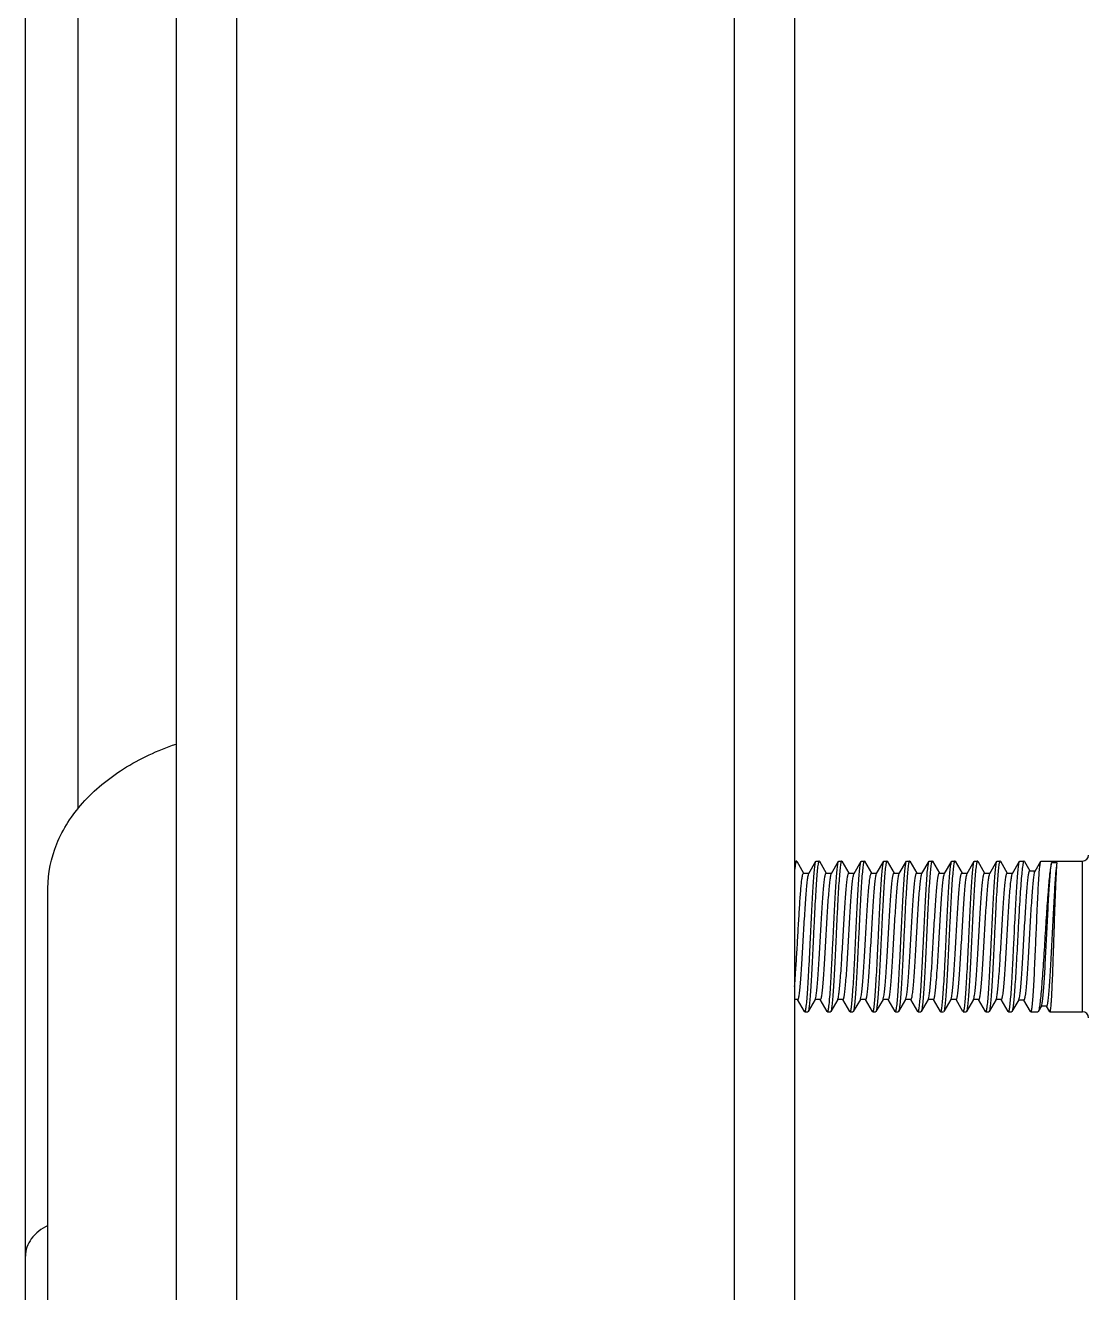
# Model space of a CAD drawing. Extents: x 1382187 to 1725648, y 860327 to 1571294.
# Drawn here: x 1529721 to 1530297, y 1236073 to 1236761 of the extents above; entities that cross this region are included whole.
import ezdxf

# ---------------------------------------------------------------- set-up
doc = ezdxf.new("R2010")
doc.units = 0
doc.header["$LTSCALE"] = 1000
doc.header["$MEASUREMENT"] = 0

msp = doc.modelspace()

# ---------------------------------------------------------------- linework, layer by layer
for p, q in [((1529720.63, 1235977.54), (1529720.63, 1238719.61)), ((1529749.25, 1236335.59), (1529749.25, 1238598.72)), ((1529802.41, 1238445.87), (1529802.41, 1235730.96)), ((1529835.12, 1238445.87), (1529835.12, 1235730.96)), ((1530104.98, 1238445.87), (1530104.98, 1235730.96)), ((1530137.69, 1238445.87), (1530137.69, 1235730.96)), ((1530137.69, 1236307.46), (1530138.71, 1236307.46)), ((1530138.87, 1236307.32), (1530138.71, 1236307.46)), ((1530138.87, 1236307.32), (1530142.63, 1236300.84)), ((1530145.41, 1236300.67), (1530149.28, 1236307.32)), ((1530149.28, 1236307.32), (1530149.44, 1236307.46)), ((1530149.44, 1236307.46), (1530150.97, 1236307.46)), ((1530151.14, 1236307.32), (1530150.97, 1236307.46)), ((1530151.14, 1236307.32), (1530154.89, 1236300.84)), ((1530157.67, 1236300.67), (1530161.54, 1236307.32)), ((1530161.54, 1236307.32), (1530161.7, 1236307.46)), ((1530161.7, 1236307.46), (1530163.24, 1236307.46)), ((1530163.4, 1236307.32), (1530163.24, 1236307.46)), ((1530163.4, 1236307.32), (1530167.16, 1236300.84)), ((1530169.94, 1236300.67), (1530173.81, 1236307.32)), ((1530173.81, 1236307.32), (1530173.97, 1236307.46)), ((1530173.97, 1236307.46), (1530175.51, 1236307.46)), ((1530175.67, 1236307.32), (1530175.51, 1236307.46)), ((1530175.67, 1236307.32), (1530179.43, 1236300.84)), ((1530182.21, 1236300.67), (1530186.08, 1236307.32)), ((1530186.08, 1236307.32), (1530186.24, 1236307.46)), ((1530186.24, 1236307.46), (1530187.77, 1236307.46)), ((1530187.93, 1236307.32), (1530187.77, 1236307.46)), ((1530187.93, 1236307.32), (1530191.69, 1236300.84)), ((1530194.47, 1236300.67), (1530198.34, 1236307.32)), ((1530198.34, 1236307.32), (1530198.5, 1236307.46)), ((1530198.5, 1236307.46), (1530200.04, 1236307.46)), ((1530200.2, 1236307.32), (1530203.96, 1236300.84)), ((1530206.74, 1236300.67), (1530210.61, 1236307.32)), ((1530210.61, 1236307.32), (1530210.77, 1236307.46)), ((1530210.77, 1236307.46), (1530212.31, 1236307.46)), ((1530212.47, 1236307.32), (1530212.31, 1236307.46)), ((1530212.47, 1236307.32), (1530216.23, 1236300.84)), ((1530219.01, 1236300.67), (1530222.88, 1236307.32)), ((1530222.88, 1236307.32), (1530223.04, 1236307.46)), ((1530223.04, 1236307.46), (1530224.57, 1236307.46)), ((1530224.73, 1236307.32), (1530224.57, 1236307.46)), ((1530224.73, 1236307.32), (1530228.49, 1236300.84)), ((1530231.27, 1236300.67), (1530235.14, 1236307.32)), ((1530235.14, 1236307.32), (1530235.3, 1236307.46)), ((1530235.3, 1236307.46), (1530236.84, 1236307.46)), ((1530237, 1236307.32), (1530236.84, 1236307.46)), ((1530237, 1236307.32), (1530240.76, 1236300.84)), ((1530243.54, 1236300.67), (1530247.41, 1236307.32)), ((1530247.41, 1236307.32), (1530247.57, 1236307.46)), ((1530247.57, 1236307.46), (1530249.1, 1236307.46)), ((1530249.27, 1236307.32), (1530253.03, 1236300.84)), ((1530255.8, 1236300.67), (1530259.67, 1236307.32)), ((1530259.67, 1236307.32), (1530259.83, 1236307.46)), ((1530259.83, 1236307.46), (1530262.16, 1236307.46)), ((1530262.37, 1236307.27), (1530262.16, 1236307.46)), ((1530262.37, 1236307.27), (1530265.32, 1236302.2)), ((1530265.22, 1236302.2), (1530268.2, 1236302.2)), ((1530268.11, 1236302.04), (1530271.2, 1236307.36)), ((1530271.2, 1236307.36), (1530271.31, 1236307.46)), ((1530271.31, 1236307.46), (1530293.88, 1236307.46)), ((1530280.11, 1236306.52), (1530277.04, 1236306.52)), ((1530293.88, 1236225.68), (1530293.88, 1236307.46)), ((1530142.53, 1236300.84), (1530145.5, 1236300.84)), ((1530154.8, 1236300.84), (1530157.77, 1236300.84)), ((1530167.06, 1236300.84), (1530170.04, 1236300.84)), ((1530179.33, 1236300.84), (1530182.3, 1236300.84)), ((1530191.6, 1236300.84), (1530194.57, 1236300.84)), ((1530203.86, 1236300.84), (1530206.83, 1236300.84)), ((1530216.13, 1236300.84), (1530219.1, 1236300.84)), ((1530228.4, 1236300.84), (1530231.37, 1236300.84)), ((1530240.66, 1236300.84), (1530243.63, 1236300.84)), ((1530252.93, 1236300.84), (1530255.9, 1236300.84)), ((1529732.9, 1235403.86), (1529732.9, 1236292.77)), ((1530148.86, 1236232.47), (1530145, 1236225.82)), ((1530148.86, 1236232.47), (1530148.96, 1236232.69)), ((1530161.12, 1236232.47), (1530157.27, 1236225.82)), ((1530161.12, 1236232.47), (1530161.22, 1236232.69)), ((1530173.39, 1236232.47), (1530169.53, 1236225.82)), ((1530173.39, 1236232.47), (1530173.48, 1236232.68)), ((1530185.66, 1236232.47), (1530181.8, 1236225.82)), ((1530185.66, 1236232.47), (1530185.75, 1236232.67)), ((1530197.92, 1236232.47), (1530194.07, 1236225.82)), ((1530197.92, 1236232.47), (1530198.01, 1236232.66)), ((1530210.19, 1236232.47), (1530206.33, 1236225.82)), ((1530222.46, 1236232.47), (1530218.6, 1236225.82)), ((1530222.46, 1236232.47), (1530222.54, 1236232.64)), ((1530234.72, 1236232.47), (1530230.87, 1236225.82)), ((1530234.72, 1236232.47), (1530234.8, 1236232.63)), ((1530246.99, 1236232.47), (1530243.13, 1236225.82)), ((1530246.99, 1236232.47), (1530247.06, 1236232.63)), ((1530139.47, 1236232.31), (1530137.69, 1236232.31)), ((1530143.14, 1236225.82), (1530139.37, 1236232.31)), ((1530143.14, 1236225.82), (1530143.31, 1236225.68)), ((1530143.3, 1236225.68), (1530144.84, 1236225.68)), ((1530145, 1236225.82), (1530144.84, 1236225.68)), ((1530151.73, 1236232.31), (1530148.76, 1236232.31)), ((1530155.41, 1236225.82), (1530151.64, 1236232.31)), ((1530155.41, 1236225.82), (1530155.57, 1236225.68)), ((1530155.57, 1236225.68), (1530157.11, 1236225.68)), ((1530157.27, 1236225.82), (1530157.11, 1236225.68)), ((1530164, 1236232.31), (1530161.03, 1236232.31)), ((1530167.68, 1236225.82), (1530163.9, 1236232.31)), ((1530167.68, 1236225.82), (1530167.84, 1236225.68)), ((1530167.84, 1236225.68), (1530169.37, 1236225.68)), ((1530169.53, 1236225.82), (1530169.37, 1236225.68)), ((1530176.26, 1236232.31), (1530173.29, 1236232.31)), ((1530179.94, 1236225.82), (1530176.17, 1236232.31)), ((1530179.94, 1236225.82), (1530180.1, 1236225.68)), ((1530180.1, 1236225.68), (1530181.64, 1236225.68)), ((1530181.8, 1236225.82), (1530181.64, 1236225.68)), ((1530188.53, 1236232.31), (1530185.56, 1236232.31)), ((1530192.21, 1236225.82), (1530188.44, 1236232.31)), ((1530192.21, 1236225.82), (1530192.37, 1236225.68)), ((1530192.37, 1236225.68), (1530193.91, 1236225.68)), ((1530194.07, 1236225.82), (1530193.91, 1236225.68)), ((1530200.8, 1236232.31), (1530197.83, 1236232.31)), ((1530204.48, 1236225.82), (1530200.7, 1236232.31)), ((1530204.48, 1236225.82), (1530204.64, 1236225.68)), ((1530204.64, 1236225.68), (1530206.17, 1236225.68)), ((1530206.33, 1236225.82), (1530206.17, 1236225.68)), ((1530213.06, 1236232.31), (1530210.09, 1236232.31)), ((1530216.74, 1236225.82), (1530212.97, 1236232.31)), ((1530216.74, 1236225.82), (1530216.9, 1236225.68)), ((1530216.9, 1236225.68), (1530218.44, 1236225.68)), ((1530225.33, 1236232.31), (1530222.36, 1236232.31)), ((1530229.01, 1236225.82), (1530225.23, 1236232.31)), ((1530229.17, 1236225.68), (1530230.71, 1236225.68)), ((1530230.87, 1236225.82), (1530230.7, 1236225.68)), ((1530237.6, 1236232.31), (1530234.63, 1236232.31)), ((1530241.27, 1236225.82), (1530237.5, 1236232.31)), ((1530241.27, 1236225.82), (1530241.43, 1236225.68)), ((1530241.44, 1236225.68), (1530242.97, 1236225.68)), ((1530243.13, 1236225.82), (1530242.97, 1236225.68)), ((1530249.86, 1236232.31), (1530246.89, 1236232.31)), ((1530253.54, 1236225.82), (1530249.77, 1236232.31)), ((1530253.54, 1236225.82), (1530253.7, 1236225.68)), ((1530253.7, 1236225.68), (1530255.37, 1236225.68)), ((1530255.55, 1236225.84), (1530255.37, 1236225.68)), ((1530259.27, 1236232.24), (1530255.55, 1236225.84)), ((1530262.14, 1236232.08), (1530259.17, 1236232.08)), ((1530265.69, 1236225.81), (1530262.05, 1236232.08)), ((1530265.69, 1236225.81), (1530265.83, 1236225.68)), ((1530265.83, 1236225.68), (1530269.54, 1236225.68)), ((1530269.79, 1236225.9), (1530269.54, 1236225.68)), ((1530271.55, 1236228.93), (1530269.79, 1236225.9)), ((1530274.44, 1236228.78), (1530271.46, 1236228.78)), ((1530276.1, 1236225.76), (1530274.37, 1236228.74)), ((1530276.1, 1236225.76), (1530276.19, 1236225.68)), ((1530276.19, 1236225.68), (1530293.88, 1236225.68))]:
    msp.add_line(p, q)
for centre, start, end in [((1530293.88, 1236310.73), 270, 0), ((1530293.88, 1236222.41), 0, 90)]:
    msp.add_arc(centre, 3.27, start, end)
for points, knots in [([(1529732.9, 1236292.77), (1529732.9, 1236300.93), (1529736.43, 1236317.97), (1529751.25, 1236340.55), (1529773.91, 1236359), (1529792.38, 1236367.52), (1529802.33, 1236370.91)], [0, 0, 0, 0, 0.220446, 0.45627, 0.716078, 1, 1, 1, 1]), ([(1530138.71, 1236307.46), (1530138.56, 1236307.46), (1530138.35, 1236306.82), (1530138.15, 1236305.9), (1530137.9, 1236304.11), (1530137.76, 1236302.77), (1530137.69, 1236301.98)], [0, 0, 0, 0, 0.077049, 0.268055, 0.577055, 1, 1, 1, 1]), ([(1530146.37, 1236266.57), (1530146.61, 1236271.53), (1530146.95, 1236278.75), (1530147.44, 1236287.98), (1530147.79, 1236293.96), (1530148.15, 1236298.98), (1530148.47, 1236302.91), (1530148.85, 1236305.54), (1530149.05, 1236306.93), (1530149.28, 1236307.32)], [0, 0, 0, 0, 0.364023, 0.530311, 0.678342, 0.803036, 0.90014, 0.966414, 1, 1, 1, 1]), ([(1530150.97, 1236307.46), (1530150.88, 1236307.46), (1530150.7, 1236307.13), (1530150.56, 1236306.57), (1530150.37, 1236305.57), (1530150.1, 1236303.55), (1530149.77, 1236300.13), (1530149.41, 1236295.12), (1530149.03, 1236289), (1530148.66, 1236282.02), (1530148.28, 1236274.45), (1530148.03, 1236269.23), (1530147.91, 1236266.57)], [0, 0, 0, 0, 0.006679, 0.021742, 0.04591, 0.079126, 0.171519, 0.295578, 0.446611, 0.618856, 0.8057, 1, 1, 1, 1]), ([(1530158.64, 1236266.57), (1530158.87, 1236271.53), (1530159.22, 1236278.75), (1530159.71, 1236287.98), (1530160.06, 1236293.96), (1530160.42, 1236298.98), (1530160.74, 1236302.91), (1530161.11, 1236305.54), (1530161.31, 1236306.93), (1530161.54, 1236307.32)], [0, 0, 0, 0, 0.364021, 0.530313, 0.678345, 0.803036, 0.900138, 0.966413, 1, 1, 1, 1]), ([(1530163.24, 1236307.46), (1530163.15, 1236307.46), (1530162.97, 1236307.13), (1530162.83, 1236306.58), (1530162.63, 1236305.57), (1530162.36, 1236303.55), (1530162.04, 1236300.14), (1530161.67, 1236295.12), (1530161.3, 1236289), (1530160.93, 1236282.02), (1530160.55, 1236274.45), (1530160.3, 1236269.23), (1530160.17, 1236266.57)], [0, 0, 0, 0, 0.006669, 0.021718, 0.045876, 0.079084, 0.171468, 0.295521, 0.446556, 0.618814, 0.805682, 1, 1, 1, 1]), ([(1530170.9, 1236266.57), (1530171.14, 1236271.53), (1530171.48, 1236278.75), (1530171.97, 1236287.98), (1530172.32, 1236293.96), (1530172.68, 1236298.98), (1530173, 1236302.91), (1530173.38, 1236305.54), (1530173.58, 1236306.93), (1530173.81, 1236307.32)], [0, 0, 0, 0, 0.364026, 0.530319, 0.678348, 0.803035, 0.900137, 0.966414, 1, 1, 1, 1]), ([(1530175.51, 1236307.46), (1530175.42, 1236307.46), (1530175.24, 1236307.13), (1530175.09, 1236306.57), (1530174.9, 1236305.57), (1530174.63, 1236303.55), (1530174.3, 1236300.13), (1530173.94, 1236295.12), (1530173.57, 1236289), (1530173.19, 1236282.02), (1530172.82, 1236274.45), (1530172.57, 1236269.23), (1530172.44, 1236266.57)], [0, 0, 0, 0, 0.00669, 0.021765, 0.045943, 0.079167, 0.171572, 0.295635, 0.446661, 0.618889, 0.805716, 1, 1, 1, 1]), ([(1530183.17, 1236266.57), (1530183.41, 1236271.53), (1530183.75, 1236278.75), (1530184.24, 1236287.98), (1530184.59, 1236293.96), (1530184.95, 1236298.98), (1530185.27, 1236302.91), (1530185.65, 1236305.54), (1530185.85, 1236306.93), (1530186.08, 1236307.32)], [0, 0, 0, 0, 0.364024, 0.530311, 0.678342, 0.803035, 0.900139, 0.966414, 1, 1, 1, 1]), ([(1530187.77, 1236307.46), (1530187.68, 1236307.46), (1530187.5, 1236307.13), (1530187.36, 1236306.58), (1530187.17, 1236305.57), (1530186.9, 1236303.55), (1530186.57, 1236300.14), (1530186.2, 1236295.12), (1530185.83, 1236289), (1530185.46, 1236282.02), (1530185.08, 1236274.45), (1530184.83, 1236269.23), (1530184.71, 1236266.57)], [0, 0, 0, 0, 0.006677, 0.021735, 0.045901, 0.079116, 0.171512, 0.295573, 0.4466, 0.618843, 0.805694, 1, 1, 1, 1]), ([(1530195.44, 1236266.57), (1530195.67, 1236271.53), (1530196.02, 1236278.75), (1530196.51, 1236287.98), (1530196.86, 1236293.96), (1530197.22, 1236298.98), (1530197.54, 1236302.91), (1530197.91, 1236305.54), (1530198.11, 1236306.93), (1530198.34, 1236307.32)], [0, 0, 0, 0, 0.364026, 0.530313, 0.678337, 0.803029, 0.900137, 0.966414, 1, 1, 1, 1]), ([(1530200.04, 1236307.46), (1530199.95, 1236307.46), (1530199.77, 1236307.13), (1530199.63, 1236306.57), (1530199.43, 1236305.57), (1530199.16, 1236303.55), (1530198.84, 1236300.13), (1530198.47, 1236295.11), (1530198.1, 1236289), (1530197.72, 1236282.02), (1530197.35, 1236274.45), (1530197.1, 1236269.23), (1530196.97, 1236266.57)], [0, 0, 0, 0, 0.006697, 0.021777, 0.045962, 0.079191, 0.171605, 0.29567, 0.44669, 0.618909, 0.805726, 1, 1, 1, 1]), ([(1530200.2, 1236307.32), (1530200.18, 1236307.36), (1530200.14, 1236307.42), (1530200.07, 1236307.46), (1530200.04, 1236307.46)], [0, 0, 0, 0, 0.600612, 1, 1, 1, 1]), ([(1530207.7, 1236266.57), (1530207.94, 1236271.53), (1530208.28, 1236278.75), (1530208.77, 1236287.98), (1530209.12, 1236293.96), (1530209.48, 1236298.98), (1530209.8, 1236302.91), (1530210.18, 1236305.54), (1530210.38, 1236306.93), (1530210.61, 1236307.32)], [0, 0, 0, 0, 0.364026, 0.530312, 0.67834, 0.803034, 0.90014, 0.966415, 1, 1, 1, 1]), ([(1530212.31, 1236307.46), (1530212.21, 1236307.46), (1530212.03, 1236307.13), (1530211.89, 1236306.57), (1530211.7, 1236305.57), (1530211.43, 1236303.55), (1530211.1, 1236300.13), (1530210.74, 1236295.12), (1530210.36, 1236289), (1530209.99, 1236282.02), (1530209.62, 1236274.45), (1530209.37, 1236269.23), (1530209.24, 1236266.57)], [0, 0, 0, 0, 0.006686, 0.021757, 0.045931, 0.079152, 0.171553, 0.295615, 0.446644, 0.618879, 0.805711, 1, 1, 1, 1]), ([(1530219.97, 1236266.57), (1530220.21, 1236271.53), (1530220.55, 1236278.75), (1530221.04, 1236287.98), (1530221.39, 1236293.96), (1530221.75, 1236298.98), (1530222.07, 1236302.91), (1530222.45, 1236305.54), (1530222.65, 1236306.93), (1530222.88, 1236307.32)], [0, 0, 0, 0, 0.364021, 0.530311, 0.678343, 0.803036, 0.90014, 0.966414, 1, 1, 1, 1]), ([(1530224.57, 1236307.46), (1530224.48, 1236307.46), (1530224.3, 1236307.13), (1530224.16, 1236306.58), (1530223.96, 1236305.57), (1530223.7, 1236303.55), (1530223.37, 1236300.14), (1530223, 1236295.12), (1530222.63, 1236289), (1530222.26, 1236282.02), (1530221.88, 1236274.45), (1530221.63, 1236269.23), (1530221.51, 1236266.57)], [0, 0, 0, 0, 0.006676, 0.021736, 0.045901, 0.079115, 0.171505, 0.295563, 0.446596, 0.618846, 0.805696, 1, 1, 1, 1]), ([(1530232.24, 1236266.57), (1530232.47, 1236271.53), (1530232.82, 1236278.75), (1530233.31, 1236287.98), (1530233.66, 1236293.96), (1530234.02, 1236298.98), (1530234.33, 1236302.91), (1530234.71, 1236305.54), (1530234.91, 1236306.93), (1530235.14, 1236307.32)], [0, 0, 0, 0, 0.364021, 0.530314, 0.678346, 0.803036, 0.900137, 0.966413, 1, 1, 1, 1]), ([(1530236.84, 1236307.46), (1530236.75, 1236307.46), (1530236.57, 1236307.13), (1530236.43, 1236306.58), (1530236.23, 1236305.57), (1530235.96, 1236303.55), (1530235.63, 1236300.14), (1530235.27, 1236295.12), (1530234.9, 1236289), (1530234.52, 1236282.02), (1530234.15, 1236274.45), (1530233.9, 1236269.23), (1530233.77, 1236266.57)], [0, 0, 0, 0, 0.006669, 0.021718, 0.045876, 0.079084, 0.171468, 0.295522, 0.446557, 0.618815, 0.805682, 1, 1, 1, 1]), ([(1530244.5, 1236266.57), (1530244.74, 1236271.53), (1530245.08, 1236278.75), (1530245.57, 1236287.98), (1530245.92, 1236293.96), (1530246.28, 1236298.98), (1530246.6, 1236302.91), (1530246.98, 1236305.54), (1530247.18, 1236306.93), (1530247.41, 1236307.32)], [0, 0, 0, 0, 0.364026, 0.530319, 0.678348, 0.803035, 0.900137, 0.966414, 1, 1, 1, 1]), ([(1530249.1, 1236307.46), (1530249.01, 1236307.46), (1530248.83, 1236307.13), (1530248.69, 1236306.57), (1530248.5, 1236305.57), (1530248.23, 1236303.55), (1530247.9, 1236300.13), (1530247.54, 1236295.12), (1530247.16, 1236289), (1530246.79, 1236282.02), (1530246.41, 1236274.45), (1530246.17, 1236269.23), (1530246.04, 1236266.57)], [0, 0, 0, 0, 0.006688, 0.021753, 0.045929, 0.079148, 0.171548, 0.29561, 0.446639, 0.618873, 0.805706, 1, 1, 1, 1]), ([(1530249.27, 1236307.32), (1530249.24, 1236307.36), (1530249.2, 1236307.42), (1530249.13, 1236307.46), (1530249.1, 1236307.46)], [0, 0, 0, 0, 0.600476, 1, 1, 1, 1]), ([(1530256.77, 1236266.57), (1530257, 1236271.53), (1530257.35, 1236278.75), (1530257.84, 1236287.98), (1530258.19, 1236293.96), (1530258.55, 1236298.98), (1530258.87, 1236302.91), (1530259.25, 1236305.54), (1530259.44, 1236306.93), (1530259.67, 1236307.32)], [0, 0, 0, 0, 0.364024, 0.530312, 0.678343, 0.803036, 0.90014, 0.966414, 1, 1, 1, 1]), ([(1530262.16, 1236307.46), (1530262.06, 1236307.46), (1530261.85, 1236307.15), (1530261.68, 1236306.57), (1530261.46, 1236305.57), (1530261.15, 1236303.55), (1530260.78, 1236300.14), (1530260.37, 1236295.12), (1530259.95, 1236289), (1530259.53, 1236282.02), (1530259.11, 1236274.45), (1530258.84, 1236269.23), (1530258.69, 1236266.57)], [0, 0, 0, 0, 0.007187, 0.022465, 0.046744, 0.080015, 0.172417, 0.296393, 0.447275, 0.619318, 0.805937, 1, 1, 1, 1]), ([(1530259.27, 1236232.24), (1530259.49, 1236232.63), (1530259.72, 1236233.94), (1530260.1, 1236236.4), (1530260.43, 1236240.02), (1530260.8, 1236244.61), (1530261.17, 1236250.02), (1530261.67, 1236258.26), (1530262.14, 1236266.88), (1530262.63, 1236275.55), (1530263, 1236281.75), (1530263.36, 1236287.41), (1530263.72, 1236292.34), (1530264.07, 1236296.38), (1530264.41, 1236299.34), (1530264.73, 1236301.17), (1530264.97, 1236301.96), (1530265.14, 1236302.2), (1530265.22, 1236302.2)], [0, 0, 0, 0, 0.019036, 0.055162, 0.107284, 0.173532, 0.25149, 0.338305, 0.525651, 0.619397, 0.708683, 0.790327, 0.861445, 0.919555, 0.962678, 0.989457, 0.996584, 1, 1, 1, 1]), ([(1530262.14, 1236232.08), (1530262.22, 1236232.08), (1530262.41, 1236232.33), (1530262.65, 1236233.15), (1530262.98, 1236235.02), (1530263.32, 1236238.05), (1530263.69, 1236242.18), (1530264.05, 1236247.19), (1530264.41, 1236252.93), (1530264.78, 1236259.18), (1530265.27, 1236267.86), (1530265.74, 1236276.45), (1530266.24, 1236284.63), (1530266.6, 1236289.96), (1530266.96, 1236294.46), (1530267.3, 1236298), (1530267.67, 1236300.4), (1530267.89, 1236301.67), (1530268.11, 1236302.04)], [0, 0, 0, 0, 0.003526, 0.010871, 0.03842, 0.082642, 0.142013, 0.214376, 0.297085, 0.387117, 0.481196, 0.667858, 0.753739, 0.830507, 0.895467, 0.946372, 0.98153, 1, 1, 1, 1]), ([(1530268.64, 1236266.57), (1530268.86, 1236271.57), (1530269.16, 1236278.84), (1530269.6, 1236288.14), (1530269.91, 1236294.13), (1530270.22, 1236299.16), (1530270.49, 1236303.07), (1530270.84, 1236305.63), (1530270.98, 1236306.99), (1530271.2, 1236307.36)], [0, 0, 0, 0, 0.366748, 0.534004, 0.682559, 0.80722, 0.903651, 0.968552, 1, 1, 1, 1]), ([(1530271.55, 1236228.93), (1530271.76, 1236229.3), (1530271.97, 1236230.56), (1530272.33, 1236232.95), (1530272.65, 1236236.49), (1530272.99, 1236241), (1530273.33, 1236246.35), (1530273.8, 1236254.65), (1530274.35, 1236265.7), (1530275, 1236278.81), (1530275.62, 1236290.6), (1530276.26, 1236299.68), (1530276.68, 1236304.69), (1530277.04, 1236306.52)], [0, 0, 0, 0, 0.016498, 0.048153, 0.094091, 0.152829, 0.222461, 0.300749, 0.473185, 0.64885, 0.806645, 0.928205, 1, 1, 1, 1]), ([(1530277.04, 1236306.52), (1530276.84, 1236305.86), (1530276.51, 1236304.13), (1530275.85, 1236299.37), (1530275.13, 1236291.26), (1530274.3, 1236279.66), (1530273.76, 1236271.11), (1530273.48, 1236266.57)], [0, 0, 0, 0, 0.052104, 0.130854, 0.359409, 0.660459, 1, 1, 1, 1]), ([(1530274.44, 1236228.78), (1530274.52, 1236228.78), (1530274.7, 1236229.04), (1530274.84, 1236229.53), (1530275.02, 1236230.38), (1530275.28, 1236232.09), (1530275.59, 1236234.99), (1530275.93, 1236239.26), (1530276.28, 1236244.49), (1530276.63, 1236250.49), (1530276.98, 1236257.06), (1530277.45, 1236266.31), (1530278.01, 1236277.62), (1530278.64, 1236289.89), (1530279.3, 1236299.38), (1530279.74, 1236304.62), (1530280.11, 1236306.52)], [0, 0, 0, 0, 0.003181, 0.009997, 0.020842, 0.035708, 0.077022, 0.132568, 0.200428, 0.278278, 0.363482, 0.453195, 0.634322, 0.798504, 0.925407, 1, 1, 1, 1]), ([(1530278.38, 1236266.57), (1530278.53, 1236271.11), (1530278.81, 1236279.65), (1530279.2, 1236291.25), (1530279.62, 1236300.03), (1530279.87, 1236304.81), (1530280.11, 1236306.52)], [0, 0, 0, 0, 0.340216, 0.641739, 0.870295, 1, 1, 1, 1]), ([(1530137.69, 1236239.48), (1530137.92, 1236242.04), (1530138.35, 1236247.79), (1530138.92, 1236257.04), (1530139.5, 1236267.2), (1530140.08, 1236277.3), (1530140.58, 1236285.24), (1530140.99, 1236290.83), (1530141.29, 1236294.24), (1530141.58, 1236296.92), (1530141.87, 1236299.01), (1530142.11, 1236300.09), (1530142.36, 1236300.84), (1530142.53, 1236300.84)], [0, 0, 0, 0, 0.125273, 0.280526, 0.451, 0.620464, 0.772784, 0.837888, 0.893492, 0.938284, 0.971239, 0.991709, 1, 1, 1, 1]), ([(1530139.47, 1236232.31), (1530139.55, 1236232.31), (1530139.73, 1236232.55), (1530139.97, 1236233.34), (1530140.29, 1236235.15), (1530140.63, 1236238.07), (1530140.99, 1236242.06), (1530141.35, 1236246.91), (1530141.71, 1236252.48), (1530142.07, 1236258.55), (1530142.56, 1236267.02), (1530143.03, 1236275.42), (1530143.53, 1236283.44), (1530143.89, 1236288.69), (1530144.26, 1236293.13), (1530144.59, 1236296.64), (1530144.96, 1236299.03), (1530145.19, 1236300.3), (1530145.41, 1236300.67)], [0, 0, 0, 0, 0.003516, 0.010771, 0.037949, 0.081609, 0.140308, 0.211978, 0.294061, 0.383613, 0.477416, 0.664254, 0.750571, 0.827952, 0.893624, 0.945254, 0.981055, 1, 1, 1, 1]), ([(1530148.96, 1236232.69), (1530149.15, 1236233.19), (1530149.4, 1236234.61), (1530149.75, 1236237.24), (1530150.09, 1236240.91), (1530150.6, 1236247.43), (1530151.19, 1236256.95), (1530151.76, 1236267.03), (1530152.23, 1236275.35), (1530152.59, 1236281.27), (1530152.95, 1236286.69), (1530153.3, 1236291.4), (1530153.66, 1236295.26), (1530153.98, 1236298.09), (1530154.31, 1236299.84), (1530154.54, 1236300.61), (1530154.72, 1236300.84), (1530154.8, 1236300.84)], [0, 0, 0, 0, 0.023139, 0.062463, 0.116774, 0.184236, 0.348936, 0.533941, 0.62611, 0.713772, 0.793885, 0.863675, 0.920735, 0.963127, 0.989505, 0.996557, 1, 1, 1, 1]), ([(1530151.73, 1236232.31), (1530151.81, 1236232.31), (1530151.99, 1236232.55), (1530152.23, 1236233.34), (1530152.56, 1236235.15), (1530152.89, 1236238.07), (1530153.25, 1236242.06), (1530153.61, 1236246.91), (1530153.98, 1236252.48), (1530154.34, 1236258.55), (1530154.83, 1236267.02), (1530155.3, 1236275.42), (1530155.8, 1236283.44), (1530156.16, 1236288.69), (1530156.52, 1236293.13), (1530156.86, 1236296.64), (1530157.23, 1236299.03), (1530157.46, 1236300.3), (1530157.67, 1236300.67)], [0, 0, 0, 0, 0.003516, 0.010771, 0.037949, 0.081609, 0.140308, 0.211978, 0.294061, 0.383613, 0.477416, 0.664254, 0.750571, 0.827952, 0.893624, 0.945254, 0.981055, 1, 1, 1, 1]), ([(1530161.22, 1236232.69), (1530161.41, 1236233.18), (1530161.66, 1236234.59), (1530162.01, 1236237.22), (1530162.35, 1236240.88), (1530162.86, 1236247.4), (1530163.45, 1236256.91), (1530164.02, 1236267), (1530164.5, 1236275.32), (1530164.86, 1236281.25), (1530165.21, 1236286.67), (1530165.57, 1236291.39), (1530165.92, 1236295.26), (1530166.25, 1236298.09), (1530166.57, 1236299.84), (1530166.81, 1236300.61), (1530166.99, 1236300.84), (1530167.06, 1236300.84)], [0, 0, 0, 0, 0.023, 0.06221, 0.116433, 0.183837, 0.348506, 0.533571, 0.625793, 0.713517, 0.793694, 0.863545, 0.920659, 0.963092, 0.989496, 0.996554, 1, 1, 1, 1]), ([(1530164, 1236232.31), (1530164.08, 1236232.31), (1530164.26, 1236232.55), (1530164.5, 1236233.34), (1530164.83, 1236235.15), (1530165.16, 1236238.07), (1530165.52, 1236242.06), (1530165.88, 1236246.91), (1530166.24, 1236252.48), (1530166.61, 1236258.55), (1530167.09, 1236267.02), (1530167.57, 1236275.42), (1530168.06, 1236283.44), (1530168.42, 1236288.69), (1530168.79, 1236293.13), (1530169.12, 1236296.64), (1530169.49, 1236299.03), (1530169.72, 1236300.3), (1530169.94, 1236300.67)], [0, 0, 0, 0, 0.003516, 0.010771, 0.037949, 0.081609, 0.140308, 0.211978, 0.294061, 0.383613, 0.477416, 0.664254, 0.750571, 0.827952, 0.893624, 0.945254, 0.981055, 1, 1, 1, 1]), ([(1530173.48, 1236232.68), (1530173.67, 1236233.16), (1530173.92, 1236234.57), (1530174.28, 1236237.19), (1530174.62, 1236240.85), (1530175.13, 1236247.37), (1530175.72, 1236256.88), (1530176.29, 1236266.96), (1530176.76, 1236275.3), (1530177.12, 1236281.23), (1530177.48, 1236286.66), (1530177.83, 1236291.38), (1530178.19, 1236295.25), (1530178.52, 1236298.09), (1530178.84, 1236299.84), (1530179.08, 1236300.61), (1530179.25, 1236300.84), (1530179.33, 1236300.84)], [0, 0, 0, 0, 0.022862, 0.061956, 0.116091, 0.183437, 0.348074, 0.5332, 0.625476, 0.713261, 0.793503, 0.863416, 0.920583, 0.963057, 0.989487, 0.996552, 1, 1, 1, 1]), ([(1530176.26, 1236232.31), (1530176.35, 1236232.31), (1530176.52, 1236232.55), (1530176.77, 1236233.34), (1530177.09, 1236235.15), (1530177.43, 1236238.07), (1530177.79, 1236242.06), (1530178.15, 1236246.91), (1530178.51, 1236252.48), (1530178.87, 1236258.55), (1530179.36, 1236267.02), (1530179.83, 1236275.42), (1530180.33, 1236283.44), (1530180.69, 1236288.69), (1530181.05, 1236293.13), (1530181.39, 1236296.64), (1530181.76, 1236299.03), (1530181.99, 1236300.3), (1530182.21, 1236300.67)], [0, 0, 0, 0, 0.003516, 0.010771, 0.037949, 0.081609, 0.140308, 0.211978, 0.294061, 0.383613, 0.477416, 0.664254, 0.750571, 0.827952, 0.893624, 0.945254, 0.981055, 1, 1, 1, 1]), ([(1530185.75, 1236232.67), (1530185.94, 1236233.15), (1530186.19, 1236234.55), (1530186.54, 1236237.17), (1530186.88, 1236240.82), (1530187.39, 1236247.33), (1530187.98, 1236256.85), (1530188.55, 1236266.93), (1530189.03, 1236275.27), (1530189.39, 1236281.21), (1530189.75, 1236286.64), (1530190.1, 1236291.37), (1530190.45, 1236295.24), (1530190.78, 1236298.08), (1530191.1, 1236299.84), (1530191.34, 1236300.6), (1530191.52, 1236300.84), (1530191.6, 1236300.84)], [0, 0, 0, 0, 0.022723, 0.061701, 0.115749, 0.183037, 0.347642, 0.532829, 0.625158, 0.713005, 0.793312, 0.863286, 0.920506, 0.963022, 0.989478, 0.99655, 1, 1, 1, 1]), ([(1530188.53, 1236232.31), (1530188.61, 1236232.31), (1530188.79, 1236232.55), (1530189.03, 1236233.34), (1530189.36, 1236235.15), (1530189.69, 1236238.07), (1530190.05, 1236242.06), (1530190.41, 1236246.91), (1530190.78, 1236252.48), (1530191.14, 1236258.55), (1530191.62, 1236267.02), (1530192.1, 1236275.42), (1530192.6, 1236283.44), (1530192.96, 1236288.69), (1530193.32, 1236293.13), (1530193.66, 1236296.64), (1530194.03, 1236299.03), (1530194.25, 1236300.3), (1530194.47, 1236300.67)], [0, 0, 0, 0, 0.003516, 0.010771, 0.037949, 0.081609, 0.140308, 0.211978, 0.294061, 0.383613, 0.477416, 0.664254, 0.750571, 0.827952, 0.893624, 0.945254, 0.981055, 1, 1, 1, 1]), ([(1530198.01, 1236232.66), (1530198.2, 1236233.14), (1530198.45, 1236234.54), (1530198.8, 1236237.14), (1530199.14, 1236240.79), (1530199.65, 1236247.3), (1530200.24, 1236256.81), (1530200.81, 1236266.9), (1530201.29, 1236275.25), (1530201.65, 1236281.19), (1530202.01, 1236286.63), (1530202.36, 1236291.36), (1530202.72, 1236295.24), (1530203.05, 1236298.08), (1530203.37, 1236299.84), (1530203.61, 1236300.6), (1530203.78, 1236300.84), (1530203.86, 1236300.84)], [0, 0, 0, 0, 0.022584, 0.061447, 0.115407, 0.182636, 0.34721, 0.532457, 0.62484, 0.712749, 0.79312, 0.863155, 0.920429, 0.962986, 0.989469, 0.996548, 1, 1, 1, 1]), ([(1530200.8, 1236232.31), (1530200.88, 1236232.31), (1530201.06, 1236232.55), (1530201.3, 1236233.34), (1530201.63, 1236235.15), (1530201.96, 1236238.07), (1530202.32, 1236242.06), (1530202.68, 1236246.91), (1530203.04, 1236252.48), (1530203.41, 1236258.55), (1530203.89, 1236267.02), (1530204.36, 1236275.42), (1530204.86, 1236283.44), (1530205.22, 1236288.69), (1530205.59, 1236293.13), (1530205.92, 1236296.64), (1530206.29, 1236299.03), (1530206.52, 1236300.3), (1530206.74, 1236300.67)], [0, 0, 0, 0, 0.003516, 0.010772, 0.037949, 0.081609, 0.140308, 0.211978, 0.294061, 0.383612, 0.477416, 0.664254, 0.750571, 0.827952, 0.893624, 0.945254, 0.981055, 1, 1, 1, 1]), ([(1530210.27, 1236232.65), (1530210.47, 1236233.13), (1530210.71, 1236234.52), (1530211.07, 1236237.12), (1530211.41, 1236240.76), (1530211.92, 1236247.26), (1530212.51, 1236256.78), (1530213.08, 1236266.87), (1530213.56, 1236275.22), (1530213.92, 1236281.17), (1530214.28, 1236286.61), (1530214.63, 1236291.35), (1530214.98, 1236295.23), (1530215.31, 1236298.08), (1530215.64, 1236299.84), (1530215.87, 1236300.6), (1530216.05, 1236300.84), (1530216.13, 1236300.84)], [0, 0, 0, 0, 0.022445, 0.061192, 0.115065, 0.182235, 0.346776, 0.532084, 0.624521, 0.712492, 0.792928, 0.863025, 0.920353, 0.962951, 0.98946, 0.996545, 1, 1, 1, 1]), ([(1530213.06, 1236232.31), (1530213.14, 1236232.31), (1530213.32, 1236232.55), (1530213.57, 1236233.34), (1530213.89, 1236235.15), (1530214.23, 1236238.07), (1530214.59, 1236242.06), (1530214.94, 1236246.91), (1530215.31, 1236252.48), (1530215.67, 1236258.55), (1530216.16, 1236267.02), (1530216.63, 1236275.42), (1530217.13, 1236283.44), (1530217.49, 1236288.69), (1530217.85, 1236293.13), (1530218.19, 1236296.64), (1530218.56, 1236299.03), (1530218.79, 1236300.3), (1530219.01, 1236300.67)], [0, 0, 0, 0, 0.003516, 0.010772, 0.037949, 0.081609, 0.140308, 0.211978, 0.294061, 0.383612, 0.477416, 0.664253, 0.750571, 0.827952, 0.893624, 0.945254, 0.981055, 1, 1, 1, 1]), ([(1530222.54, 1236232.64), (1530222.73, 1236233.11), (1530222.98, 1236234.5), (1530223.33, 1236237.09), (1530223.67, 1236240.73), (1530224.18, 1236247.23), (1530224.77, 1236256.75), (1530225.34, 1236266.84), (1530225.82, 1236275.2), (1530226.18, 1236281.15), (1530226.54, 1236286.6), (1530226.89, 1236291.34), (1530227.25, 1236295.22), (1530227.58, 1236298.07), (1530227.9, 1236299.84), (1530228.14, 1236300.6), (1530228.32, 1236300.84), (1530228.4, 1236300.84)], [0, 0, 0, 0, 0.022306, 0.060937, 0.114721, 0.181834, 0.346342, 0.531711, 0.624202, 0.712235, 0.792736, 0.862894, 0.920276, 0.962916, 0.98945, 0.996543, 1, 1, 1, 1]), ([(1530225.33, 1236232.31), (1530225.41, 1236232.31), (1530225.59, 1236232.55), (1530225.83, 1236233.34), (1530226.16, 1236235.15), (1530226.49, 1236238.07), (1530226.85, 1236242.06), (1530227.21, 1236246.91), (1530227.57, 1236252.48), (1530227.94, 1236258.55), (1530228.42, 1236267.02), (1530228.9, 1236275.42), (1530229.4, 1236283.44), (1530229.76, 1236288.69), (1530230.12, 1236293.13), (1530230.45, 1236296.64), (1530230.83, 1236299.03), (1530231.05, 1236300.3), (1530231.27, 1236300.67)], [0, 0, 0, 0, 0.003515, 0.010772, 0.037949, 0.081609, 0.140308, 0.211978, 0.294061, 0.383612, 0.477415, 0.664253, 0.750571, 0.827952, 0.893624, 0.945254, 0.981055, 1, 1, 1, 1]), ([(1530234.8, 1236232.63), (1530234.99, 1236233.1), (1530235.24, 1236234.48), (1530235.59, 1236237.07), (1530235.94, 1236240.7), (1530236.45, 1236247.2), (1530237.04, 1236256.71), (1530237.61, 1236266.81), (1530238.09, 1236275.17), (1530238.45, 1236281.13), (1530238.81, 1236286.58), (1530239.16, 1236291.33), (1530239.52, 1236295.22), (1530239.85, 1236298.07), (1530240.17, 1236299.83), (1530240.41, 1236300.6), (1530240.58, 1236300.84), (1530240.66, 1236300.84)], [0, 0, 0, 0, 0.022167, 0.060682, 0.114378, 0.181432, 0.345908, 0.531337, 0.623882, 0.711978, 0.792543, 0.862763, 0.920199, 0.962881, 0.989441, 0.996541, 1, 1, 1, 1]), ([(1530237.6, 1236232.31), (1530237.68, 1236232.31), (1530237.86, 1236232.55), (1530238.1, 1236233.34), (1530238.42, 1236235.15), (1530238.76, 1236238.07), (1530239.12, 1236242.06), (1530239.48, 1236246.91), (1530239.84, 1236252.48), (1530240.2, 1236258.55), (1530240.69, 1236267.02), (1530241.16, 1236275.42), (1530241.66, 1236283.44), (1530242.02, 1236288.69), (1530242.39, 1236293.13), (1530242.72, 1236296.64), (1530243.09, 1236299.03), (1530243.32, 1236300.3), (1530243.54, 1236300.67)], [0, 0, 0, 0, 0.003515, 0.010772, 0.037949, 0.081609, 0.140308, 0.211978, 0.294061, 0.383612, 0.477415, 0.664253, 0.750571, 0.827952, 0.893624, 0.945254, 0.981055, 1, 1, 1, 1]), ([(1530247.06, 1236232.63), (1530247.26, 1236233.09), (1530247.5, 1236234.47), (1530247.86, 1236237.04), (1530248.2, 1236240.67), (1530248.71, 1236247.16), (1530249.3, 1236256.68), (1530249.87, 1236266.78), (1530250.35, 1236275.15), (1530250.71, 1236281.11), (1530251.07, 1236286.57), (1530251.43, 1236291.32), (1530251.78, 1236295.21), (1530252.11, 1236298.07), (1530252.43, 1236299.83), (1530252.67, 1236300.6), (1530252.85, 1236300.84), (1530252.93, 1236300.84)], [0, 0, 0, 0, 0.022028, 0.060426, 0.114034, 0.181029, 0.345472, 0.530963, 0.623561, 0.71172, 0.79235, 0.862632, 0.920122, 0.962845, 0.989432, 0.996538, 1, 1, 1, 1]), ([(1530249.86, 1236232.31), (1530249.94, 1236232.31), (1530250.12, 1236232.55), (1530250.36, 1236233.34), (1530250.69, 1236235.15), (1530251.02, 1236238.07), (1530251.38, 1236242.06), (1530251.74, 1236246.91), (1530252.11, 1236252.48), (1530252.47, 1236258.55), (1530252.96, 1236267.02), (1530253.43, 1236275.42), (1530253.93, 1236283.44), (1530254.29, 1236288.69), (1530254.65, 1236293.13), (1530254.99, 1236296.64), (1530255.36, 1236299.03), (1530255.59, 1236300.3), (1530255.8, 1236300.67)], [0, 0, 0, 0, 0.003515, 0.010772, 0.037949, 0.081609, 0.140308, 0.211978, 0.294061, 0.383612, 0.477415, 0.664253, 0.750571, 0.827952, 0.893624, 0.945254, 0.981055, 1, 1, 1, 1]), ([(1530143.31, 1236225.68), (1530143.4, 1236225.69), (1530143.58, 1236226.02), (1530143.72, 1236226.57), (1530143.91, 1236227.58), (1530144.18, 1236229.59), (1530144.51, 1236233.01), (1530144.87, 1236238.03), (1530145.25, 1236244.15), (1530145.62, 1236251.13), (1530146, 1236258.7), (1530146.24, 1236263.91), (1530146.37, 1236266.57)], [0, 0, 0, 0, 0.006696, 0.021778, 0.045962, 0.079192, 0.171607, 0.295672, 0.44669, 0.618908, 0.805728, 1, 1, 1, 1]), ([(1530147.91, 1236266.57), (1530147.67, 1236261.62), (1530147.33, 1236254.4), (1530146.84, 1236245.17), (1530146.49, 1236239.19), (1530146.13, 1236234.17), (1530145.81, 1236230.24), (1530145.43, 1236227.61), (1530145.23, 1236226.22), (1530145, 1236225.82)], [0, 0, 0, 0, 0.36397, 0.530239, 0.678254, 0.802945, 0.900063, 0.966368, 1, 1, 1, 1]), ([(1530155.57, 1236225.68), (1530155.66, 1236225.68), (1530155.84, 1236226.02), (1530155.99, 1236226.57), (1530156.18, 1236227.57), (1530156.45, 1236229.59), (1530156.78, 1236233.01), (1530157.14, 1236238.03), (1530157.51, 1236244.15), (1530157.89, 1236251.12), (1530158.26, 1236258.7), (1530158.51, 1236263.91), (1530158.64, 1236266.57)], [0, 0, 0, 0, 0.006683, 0.02175, 0.045921, 0.079139, 0.171534, 0.295592, 0.446617, 0.618856, 0.805703, 1, 1, 1, 1]), ([(1530160.17, 1236266.57), (1530159.94, 1236261.62), (1530159.59, 1236254.4), (1530159.1, 1236245.17), (1530158.75, 1236239.19), (1530158.39, 1236234.17), (1530158.08, 1236230.24), (1530157.7, 1236227.61), (1530157.5, 1236226.22), (1530157.27, 1236225.82)], [0, 0, 0, 0, 0.363954, 0.530216, 0.678234, 0.802928, 0.900053, 0.966366, 1, 1, 1, 1]), ([(1530167.84, 1236225.68), (1530167.93, 1236225.68), (1530168.11, 1236226.01), (1530168.25, 1236226.57), (1530168.45, 1236227.57), (1530168.71, 1236229.59), (1530169.04, 1236233.01), (1530169.41, 1236238.02), (1530169.78, 1236244.14), (1530170.15, 1236251.12), (1530170.53, 1236258.7), (1530170.78, 1236263.91), (1530170.9, 1236266.57)], [0, 0, 0, 0, 0.006669, 0.021719, 0.045878, 0.079087, 0.171477, 0.295536, 0.446573, 0.618824, 0.805681, 1, 1, 1, 1]), ([(1530172.44, 1236266.57), (1530172.2, 1236261.62), (1530171.86, 1236254.4), (1530171.37, 1236245.17), (1530171.02, 1236239.19), (1530170.66, 1236234.17), (1530170.34, 1236230.24), (1530169.96, 1236227.61), (1530169.76, 1236226.22), (1530169.53, 1236225.82)], [0, 0, 0, 0, 0.363958, 0.530229, 0.678249, 0.80294, 0.900058, 0.966367, 1, 1, 1, 1]), ([(1530180.1, 1236225.68), (1530180.19, 1236225.68), (1530180.38, 1236226.01), (1530180.52, 1236226.57), (1530180.71, 1236227.57), (1530180.98, 1236229.59), (1530181.31, 1236233.01), (1530181.67, 1236238.02), (1530182.04, 1236244.14), (1530182.42, 1236251.12), (1530182.79, 1236258.7), (1530183.04, 1236263.91), (1530183.17, 1236266.57)], [0, 0, 0, 0, 0.006673, 0.021729, 0.045891, 0.079103, 0.17149, 0.295546, 0.446581, 0.618835, 0.805691, 1, 1, 1, 1]), ([(1530184.71, 1236266.57), (1530184.47, 1236261.62), (1530184.13, 1236254.4), (1530183.64, 1236245.17), (1530183.29, 1236239.19), (1530182.93, 1236234.17), (1530182.61, 1236230.24), (1530182.23, 1236227.61), (1530182.03, 1236226.22), (1530181.8, 1236225.82)], [0, 0, 0, 0, 0.363957, 0.530226, 0.678246, 0.80294, 0.90006, 0.966367, 1, 1, 1, 1]), ([(1530192.37, 1236225.68), (1530192.46, 1236225.68), (1530192.64, 1236226.02), (1530192.78, 1236226.57), (1530192.98, 1236227.57), (1530193.25, 1236229.59), (1530193.57, 1236233.01), (1530193.94, 1236238.03), (1530194.31, 1236244.15), (1530194.69, 1236251.12), (1530195.06, 1236258.7), (1530195.31, 1236263.91), (1530195.44, 1236266.57)], [0, 0, 0, 0, 0.006683, 0.02175, 0.045922, 0.079141, 0.171538, 0.295599, 0.446629, 0.61887, 0.805706, 1, 1, 1, 1]), ([(1530196.97, 1236266.57), (1530196.74, 1236261.62), (1530196.39, 1236254.4), (1530195.9, 1236245.17), (1530195.55, 1236239.19), (1530195.19, 1236234.17), (1530194.87, 1236230.24), (1530194.5, 1236227.61), (1530194.3, 1236226.22), (1530194.07, 1236225.82)], [0, 0, 0, 0, 0.363961, 0.530224, 0.678244, 0.802939, 0.900061, 0.966368, 1, 1, 1, 1]), ([(1530204.64, 1236225.68), (1530204.73, 1236225.69), (1530204.91, 1236226.02), (1530205.05, 1236226.57), (1530205.24, 1236227.58), (1530205.51, 1236229.59), (1530205.84, 1236233.01), (1530206.21, 1236238.03), (1530206.58, 1236244.15), (1530206.95, 1236251.13), (1530207.33, 1236258.7), (1530207.58, 1236263.91), (1530207.7, 1236266.57)], [0, 0, 0, 0, 0.006693, 0.021771, 0.045952, 0.079178, 0.171587, 0.295651, 0.446675, 0.618899, 0.805721, 1, 1, 1, 1]), ([(1530209.24, 1236266.57), (1530209, 1236261.62), (1530208.66, 1236254.4), (1530208.17, 1236245.17), (1530207.82, 1236239.19), (1530207.46, 1236234.17), (1530207.14, 1236230.24), (1530206.76, 1236227.61), (1530206.56, 1236226.22), (1530206.33, 1236225.82)], [0, 0, 0, 0, 0.363963, 0.530226, 0.67824, 0.802935, 0.900059, 0.966368, 1, 1, 1, 1]), ([(1530216.9, 1236225.68), (1530216.99, 1236225.69), (1530217.17, 1236226.02), (1530217.32, 1236226.57), (1530217.51, 1236227.58), (1530217.78, 1236229.59), (1530218.11, 1236233.01), (1530218.47, 1236238.03), (1530218.84, 1236244.15), (1530219.22, 1236251.13), (1530219.59, 1236258.7), (1530219.84, 1236263.91), (1530219.97, 1236266.57)], [0, 0, 0, 0, 0.006694, 0.021774, 0.045957, 0.079186, 0.171599, 0.295663, 0.446681, 0.618902, 0.805725, 1, 1, 1, 1]), ([(1530221.51, 1236266.57), (1530221.27, 1236261.62), (1530220.93, 1236254.4), (1530220.44, 1236245.17), (1530220.09, 1236239.19), (1530219.73, 1236234.17), (1530219.41, 1236230.24), (1530219.03, 1236227.61), (1530218.83, 1236226.22), (1530218.6, 1236225.82)], [0, 0, 0, 0, 0.363971, 0.530241, 0.678257, 0.802947, 0.900064, 0.966368, 1, 1, 1, 1]), ([(1530229.17, 1236225.68), (1530229.26, 1236225.68), (1530229.44, 1236226.02), (1530229.58, 1236226.57), (1530229.78, 1236227.57), (1530230.05, 1236229.59), (1530230.37, 1236233.01), (1530230.74, 1236238.03), (1530231.11, 1236244.15), (1530231.48, 1236251.12), (1530231.86, 1236258.7), (1530232.11, 1236263.91), (1530232.24, 1236266.57)], [0, 0, 0, 0, 0.006682, 0.021747, 0.045917, 0.079134, 0.171527, 0.295584, 0.44661, 0.618852, 0.805701, 1, 1, 1, 1]), ([(1530233.77, 1236266.57), (1530233.54, 1236261.62), (1530233.19, 1236254.4), (1530232.7, 1236245.17), (1530232.35, 1236239.19), (1530231.99, 1236234.17), (1530231.67, 1236230.24), (1530231.3, 1236227.61), (1530231.1, 1236226.22), (1530230.87, 1236225.82)], [0, 0, 0, 0, 0.363954, 0.530216, 0.678234, 0.802928, 0.900053, 0.966366, 1, 1, 1, 1]), ([(1530241.43, 1236225.68), (1530241.53, 1236225.68), (1530241.71, 1236226.01), (1530241.85, 1236226.57), (1530242.04, 1236227.57), (1530242.31, 1236229.59), (1530242.64, 1236233.01), (1530243, 1236238.02), (1530243.38, 1236244.14), (1530243.75, 1236251.12), (1530244.13, 1236258.7), (1530244.37, 1236263.91), (1530244.5, 1236266.57)], [0, 0, 0, 0, 0.006669, 0.02172, 0.045879, 0.079089, 0.171479, 0.295539, 0.446576, 0.618826, 0.805682, 1, 1, 1, 1]), ([(1530246.04, 1236266.57), (1530245.8, 1236261.62), (1530245.46, 1236254.4), (1530244.97, 1236245.17), (1530244.62, 1236239.19), (1530244.26, 1236234.17), (1530243.94, 1236230.24), (1530243.56, 1236227.61), (1530243.36, 1236226.22), (1530243.13, 1236225.82)], [0, 0, 0, 0, 0.363959, 0.530229, 0.678249, 0.80294, 0.900058, 0.966367, 1, 1, 1, 1]), ([(1530253.7, 1236225.68), (1530253.79, 1236225.68), (1530253.97, 1236226.01), (1530254.12, 1236226.57), (1530254.31, 1236227.57), (1530254.58, 1236229.59), (1530254.91, 1236233.01), (1530255.27, 1236238.02), (1530255.64, 1236244.14), (1530256.02, 1236251.12), (1530256.39, 1236258.7), (1530256.64, 1236263.91), (1530256.77, 1236266.57)], [0, 0, 0, 0, 0.006673, 0.021727, 0.045889, 0.079101, 0.171487, 0.295543, 0.446578, 0.618832, 0.80569, 1, 1, 1, 1]), ([(1530258.69, 1236266.57), (1530258.43, 1236261.63), (1530258.06, 1236254.44), (1530257.52, 1236245.23), (1530257.14, 1236239.27), (1530256.76, 1236234.25), (1530256.41, 1236230.31), (1530256.01, 1236227.66), (1530255.79, 1236226.25), (1530255.55, 1236225.84)], [0, 0, 0, 0, 0.362797, 0.528646, 0.676443, 0.801155, 0.898568, 0.965462, 1, 1, 1, 1]), ([(1530265.83, 1236225.68), (1530265.92, 1236225.69), (1530266.09, 1236226.02), (1530266.22, 1236226.57), (1530266.4, 1236227.58), (1530266.65, 1236229.59), (1530266.95, 1236233.01), (1530267.29, 1236238.03), (1530267.63, 1236244.15), (1530267.97, 1236251.13), (1530268.31, 1236258.7), (1530268.53, 1236263.91), (1530268.64, 1236266.57)], [0, 0, 0, 0, 0.006494, 0.021489, 0.045625, 0.078827, 0.171228, 0.295321, 0.446402, 0.618703, 0.80562, 1, 1, 1, 1]), ([(1530273.48, 1236266.57), (1530273.17, 1236261.69), (1530272.73, 1236254.56), (1530272.1, 1236245.43), (1530271.65, 1236239.5), (1530271.2, 1236234.48), (1530270.79, 1236230.52), (1530270.34, 1236227.79), (1530270.05, 1236226.34), (1530269.79, 1236225.9)], [0, 0, 0, 0, 0.359329, 0.52395, 0.67108, 0.795828, 0.894098, 0.962746, 1, 1, 1, 1]), ([(1530276.19, 1236225.68), (1530276.27, 1236225.68), (1530276.39, 1236226.05), (1530276.5, 1236226.56), (1530276.64, 1236227.58), (1530276.77, 1236228.91), (1530276.91, 1236230.63), (1530277.1, 1236233.58), (1530277.34, 1236238.03), (1530277.6, 1236244.14), (1530277.86, 1236251.12), (1530278.12, 1236258.7), (1530278.29, 1236263.91), (1530278.38, 1236266.57)], [0, 0, 0, 0, 0.005906, 0.02066, 0.044668, 0.077802, 0.119769, 0.170184, 0.29436, 0.445608, 0.618145, 0.805336, 1, 1, 1, 1]), ([(1529732.82, 1236109.84), (1529729.38, 1236108.14), (1529723.37, 1236103.76), (1529720.63, 1236096.57), (1529720.63, 1236093.27)], [0, 0, 0, 0, 0.538137, 1, 1, 1, 1])]:
    msp.add_open_spline(points, degree=3, knots=knots)

doc.saveas('drawing.dxf')
